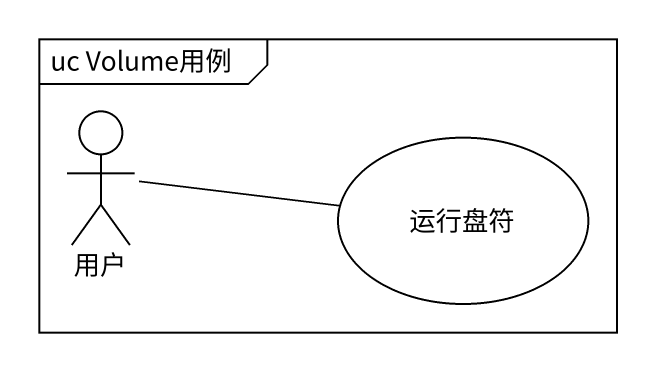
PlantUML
@startuml
mainframe uc Volume用例
actor 用户
usecase 运行盘符
用户 -right- 运行盘符
@enduml
